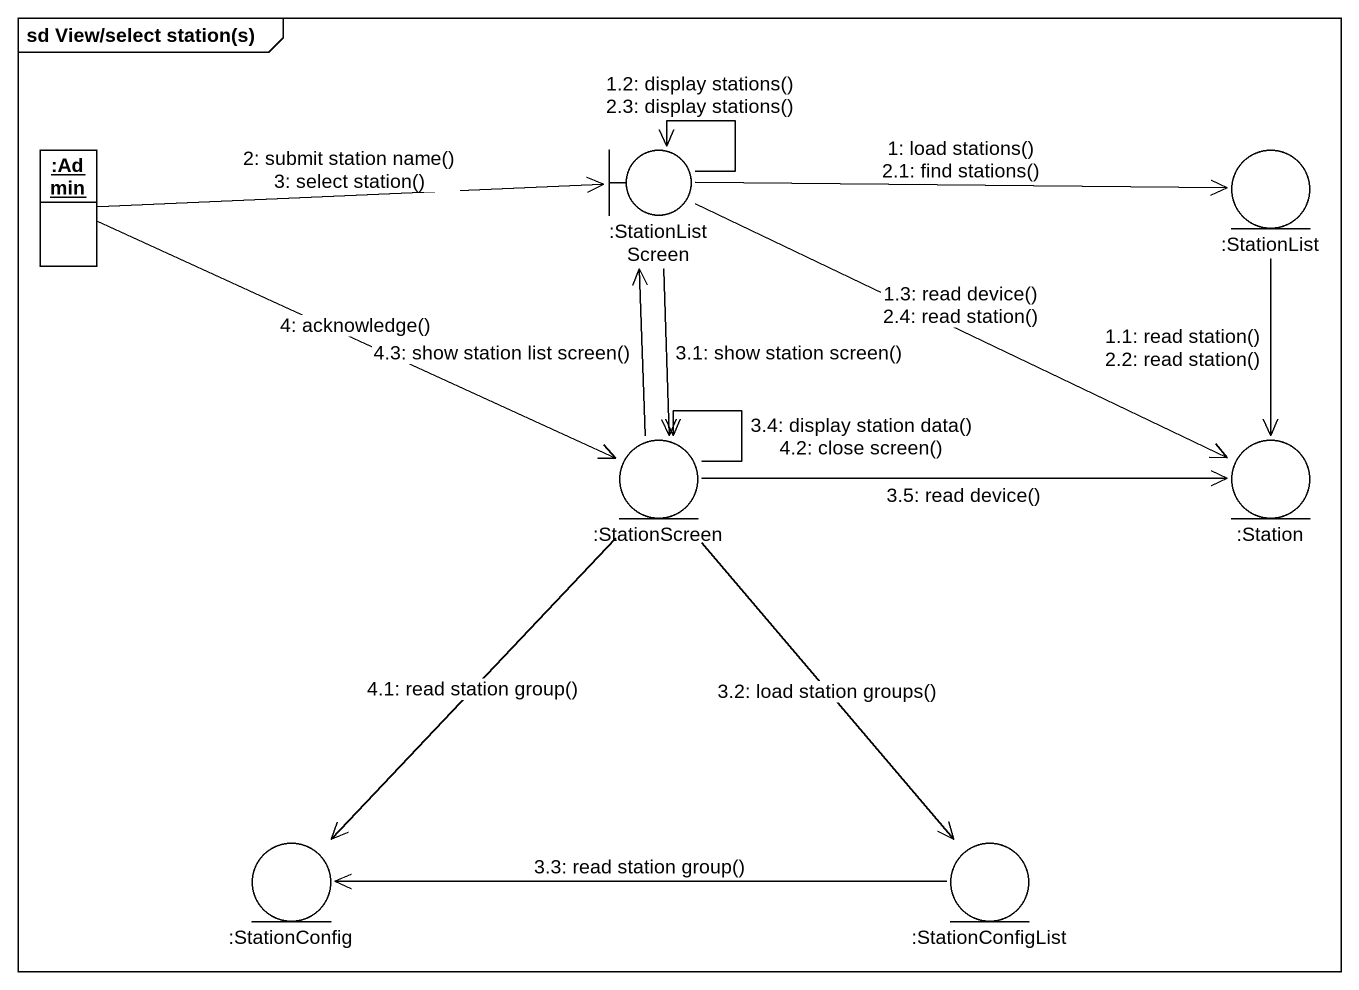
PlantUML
@startuml
mainframe sd View/select station(s)
allowmixing
hide circle
hide empty members
object ":Admin" as Admin
boundary ":StationListScreen" as StationListScreen
entity ":StationList" as StationList
entity ":StationScreen" as StationScreen
entity ":Station" as Station
entity ":StationConfig" as StationConfig
entity ":StationConfigList" as StationConfigList
StationListScreen -right-> StationList : 1: load stations()\n2.1: find stations()
StationList --> Station : 1.1: read station()\n2.2: read station()
StationListScreen --> StationListScreen : 1.2: display stations()\n2.3: display stations()
StationListScreen -right-> Station : 1.3: read device()\n2.4: read station()
Admin -right-> StationListScreen : 2: submit station name()\n3: select station()
StationListScreen --> StationScreen : 3.1: show station screen()
StationScreen --> StationConfigList : 3.2: load station groups()
StationConfigList -left-> StationConfig : 3.3: read station group()
StationScreen --> StationScreen : 3.4: display station data()\n4.2: close screen()
StationScreen -right-> Station : 3.5: read device()
Admin -right-> StationScreen : 4: acknowledge()
StationScreen --> StationConfig : 4.1: read station group()
StationScreen -up-> StationListScreen : 4.3: show station list screen()
@enduml
